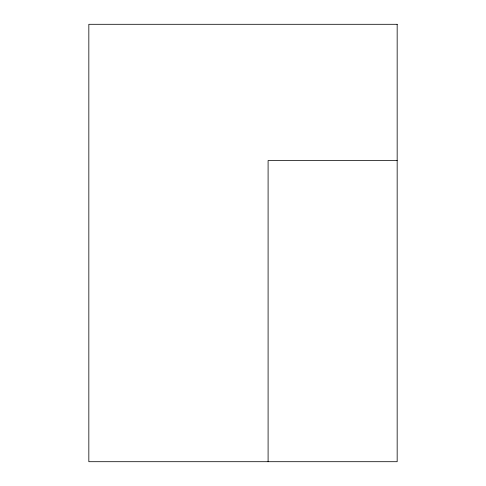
<?xml version="1.0" encoding="UTF-8"?>
<svg xmlns="http://www.w3.org/2000/svg" width="486" height="486" viewBox="0 0 486 486"><rect width="100%" height="100%" fill="white"/><g stroke="black" fill="none" stroke-linecap="round" stroke-linejoin="round"><path stroke-width="0.73" d="M397.165 160.538L268.096 160.538L268.096 461.7M397.165 24.3L88.835 24.3L88.835 461.7L397.165 461.7L397.165 24.3"/></g></svg>
